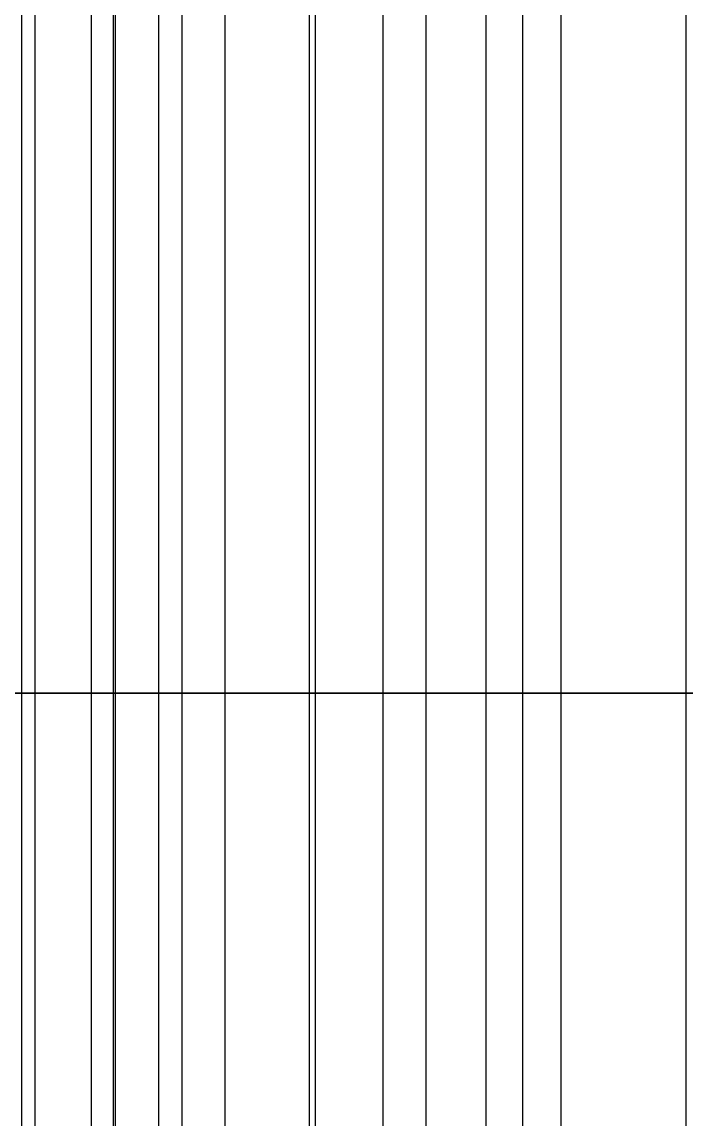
# Model space of a CAD drawing. Extents: x -60 to 60, y 140 to 264.
# Drawn here: x -56.657 to -56.145, y 197.172 to 198.017 of the extents above; entities that cross this region are included whole.
import ezdxf

# ---------------------------------------------------------------- set-up
doc = ezdxf.new("R2010")
doc.units = 0
doc.layers.add('Cut051011', color=7, linetype='CONTINUOUS')

msp = doc.modelspace()

# ---------------------------------------------------------------- linework, layer by layer
at = {"layer": 'Cut051011'}
for p, q in [((-56.6572, 197.5, 594.639), (-56.6572, 200.5, 594.639)), ((-56.6572, 197.5, 594.639), (-56.6572, 200.5, 594.639)), ((-56.6572, 197.5, 605.361), (-56.6572, 200.5, 605.361)), ((-56.6572, 197.5, 605.361), (-56.6572, 200.5, 605.361)), ((-56.647, 197.5, 593.301), (-56.647, 200.5, 593.301)), ((-56.647, 197.5, 593.301), (-56.647, 200.5, 593.301)), ((-56.647, 197.5, 606.699), (-56.647, 200.5, 606.699)), ((-56.647, 197.5, 606.699), (-56.647, 200.5, 606.699)), ((-56.6036, 197.5, 599.501), (-56.6036, 200.5, 599.501)), ((-56.6036, 197.5, 599.501), (-56.6036, 200.5, 599.501)), ((-56.6036, 197.5, 600.499), (-56.6036, 200.5, 600.499)), ((-56.6036, 197.5, 600.499), (-56.6036, 200.5, 600.499)), ((-56.5865, 197.5, 598.523), (-56.5865, 200.5, 598.523)), ((-56.5865, 197.5, 598.523), (-56.5865, 200.5, 598.523)), ((-56.5865, 197.5, 601.477), (-56.5865, 200.5, 601.477)), ((-56.5865, 197.5, 601.477), (-56.5865, 200.5, 601.477)), ((-56.5851, 197.5, 592.796), (-56.5851, 200.5, 592.796)), ((-56.5851, 197.5, 592.796), (-56.5851, 200.5, 592.796)), ((-56.5851, 197.5, 607.204), (-56.5851, 200.5, 607.204)), ((-56.5851, 197.5, 607.204), (-56.5851, 200.5, 607.204)), ((-56.5517, 197.5, 597.526), (-56.5517, 200.5, 597.526)), ((-56.5517, 197.5, 597.526), (-56.5517, 200.5, 597.526)), ((-56.5517, 197.5, 602.474), (-56.5517, 200.5, 602.474)), ((-56.5517, 197.5, 602.474), (-56.5517, 200.5, 602.474)), ((-56.5337, 197.5, 593.464), (-56.5337, 200.5, 593.464)), ((-56.5337, 197.5, 593.464), (-56.5337, 200.5, 593.464)), ((-56.5337, 197.5, 606.536), (-56.5337, 200.5, 606.536)), ((-56.5337, 197.5, 606.536), (-56.5337, 200.5, 606.536)), ((-56.5005, 197.5, 596.549), (-56.5005, 200.5, 596.549)), ((-56.5005, 197.5, 596.549), (-56.5005, 200.5, 596.549)), ((-56.5005, 197.5, 603.451), (-56.5005, 200.5, 603.451)), ((-56.5005, 197.5, 603.451), (-56.5005, 200.5, 603.451)), ((-56.4356, 197.5, 592.665), (-56.4356, 200.5, 592.665)), ((-56.4356, 197.5, 592.665), (-56.4356, 200.5, 592.665)), ((-56.4356, 197.5, 607.335), (-56.4356, 200.5, 607.335)), ((-56.4356, 197.5, 607.335), (-56.4356, 200.5, 607.335)), ((-56.4309, 197.5, 595.554), (-56.4309, 200.5, 595.554)), ((-56.4309, 197.5, 595.554), (-56.4309, 200.5, 595.554)), ((-56.4309, 197.5, 604.446), (-56.4309, 200.5, 604.446)), ((-56.4309, 197.5, 604.446), (-56.4309, 200.5, 604.446)), ((-56.3787, 197.5, 591.328), (-56.3787, 200.5, 591.328)), ((-56.3787, 197.5, 591.328), (-56.3787, 200.5, 591.328)), ((-56.3787, 197.5, 608.672), (-56.3787, 200.5, 608.672)), ((-56.3787, 197.5, 608.672), (-56.3787, 200.5, 608.672)), ((-56.3456, 197.5, 594.579), (-56.3456, 200.5, 594.579)), ((-56.3456, 197.5, 594.579), (-56.3456, 200.5, 594.579)), ((-56.3456, 197.5, 605.421), (-56.3456, 200.5, 605.421)), ((-56.3456, 197.5, 605.421), (-56.3456, 200.5, 605.421)), ((-56.2992, 197.5, 590.826), (-56.2992, 200.5, 590.826)), ((-56.2992, 197.5, 590.826), (-56.2992, 200.5, 590.826)), ((-56.2992, 197.5, 609.174), (-56.2992, 200.5, 609.174)), ((-56.2992, 197.5, 609.174), (-56.2992, 200.5, 609.174)), ((-56.2711, 197.5, 591.495), (-56.2711, 200.5, 591.495)), ((-56.2711, 197.5, 591.495), (-56.2711, 200.5, 591.495)), ((-56.2711, 197.5, 608.505), (-56.2711, 200.5, 608.505)), ((-56.2711, 197.5, 608.505), (-56.2711, 200.5, 608.505)), ((-56.2414, 197.5, 593.587), (-56.2414, 200.5, 593.587)), ((-56.2414, 197.5, 593.587), (-56.2414, 200.5, 593.587)), ((-56.2414, 197.5, 606.413), (-56.2414, 200.5, 606.413)), ((-56.2414, 197.5, 606.413), (-56.2414, 200.5, 606.413)), ((-56.1452, 197.5, 590.7), (-56.1452, 200.5, 590.7)), ((-56.1452, 197.5, 590.7), (-56.1452, 200.5, 590.7)), ((-56.1452, 197.5, 609.3), (-56.1452, 200.5, 609.3)), ((-56.1452, 197.5, 609.3), (-56.1452, 200.5, 609.3)), ((-56.6572, 194.5, 594.639), (-56.6572, 197.5, 594.639)), ((-56.6572, 194.5, 594.639), (-56.6572, 197.5, 594.639)), ((-56.6572, 194.5, 605.361), (-56.6572, 197.5, 605.361)), ((-56.6572, 194.5, 605.361), (-56.6572, 197.5, 605.361)), ((-56.647, 194.5, 593.301), (-56.647, 197.5, 593.301)), ((-56.647, 194.5, 593.301), (-56.647, 197.5, 593.301)), ((-56.647, 194.5, 606.699), (-56.647, 197.5, 606.699)), ((-56.647, 194.5, 606.699), (-56.647, 197.5, 606.699)), ((-56.6036, 194.5, 599.501), (-56.6036, 197.5, 599.501)), ((-56.6036, 194.5, 599.501), (-56.6036, 197.5, 599.501)), ((-56.6036, 194.5, 600.499), (-56.6036, 197.5, 600.499)), ((-56.6036, 194.5, 600.499), (-56.6036, 197.5, 600.499)), ((-56.5865, 194.5, 598.523), (-56.5865, 197.5, 598.523)), ((-56.5865, 194.5, 598.523), (-56.5865, 197.5, 598.523)), ((-56.5865, 194.5, 601.477), (-56.5865, 197.5, 601.477)), ((-56.5865, 194.5, 601.477), (-56.5865, 197.5, 601.477)), ((-56.5851, 194.5, 592.796), (-56.5851, 197.5, 592.796)), ((-56.5851, 194.5, 592.796), (-56.5851, 197.5, 592.796)), ((-56.5851, 194.5, 607.204), (-56.5851, 197.5, 607.204)), ((-56.5851, 194.5, 607.204), (-56.5851, 197.5, 607.204)), ((-56.5517, 194.5, 597.526), (-56.5517, 197.5, 597.526)), ((-56.5517, 194.5, 597.526), (-56.5517, 197.5, 597.526)), ((-56.5517, 194.5, 602.474), (-56.5517, 197.5, 602.474)), ((-56.5517, 194.5, 602.474), (-56.5517, 197.5, 602.474)), ((-56.5337, 194.5, 593.464), (-56.5337, 197.5, 593.464)), ((-56.5337, 194.5, 593.464), (-56.5337, 197.5, 593.464)), ((-56.5337, 194.5, 606.536), (-56.5337, 197.5, 606.536)), ((-56.5337, 194.5, 606.536), (-56.5337, 197.5, 606.536)), ((-56.5005, 194.5, 596.549), (-56.5005, 197.5, 596.549)), ((-56.5005, 194.5, 596.549), (-56.5005, 197.5, 596.549)), ((-56.5005, 194.5, 603.451), (-56.5005, 197.5, 603.451)), ((-56.5005, 194.5, 603.451), (-56.5005, 197.5, 603.451)), ((-56.4356, 194.5, 592.665), (-56.4356, 197.5, 592.665)), ((-56.4356, 194.5, 592.665), (-56.4356, 197.5, 592.665)), ((-56.4356, 194.5, 607.335), (-56.4356, 197.5, 607.335)), ((-56.4356, 194.5, 607.335), (-56.4356, 197.5, 607.335)), ((-56.4309, 194.5, 595.554), (-56.4309, 197.5, 595.554)), ((-56.4309, 194.5, 595.554), (-56.4309, 197.5, 595.554)), ((-56.4309, 194.5, 604.446), (-56.4309, 197.5, 604.446)), ((-56.4309, 194.5, 604.446), (-56.4309, 197.5, 604.446)), ((-56.3787, 194.5, 591.328), (-56.3787, 197.5, 591.328)), ((-56.3787, 194.5, 591.328), (-56.3787, 197.5, 591.328)), ((-56.3787, 194.5, 608.672), (-56.3787, 197.5, 608.672)), ((-56.3787, 194.5, 608.672), (-56.3787, 197.5, 608.672)), ((-56.3456, 194.5, 594.579), (-56.3456, 197.5, 594.579)), ((-56.3456, 194.5, 594.579), (-56.3456, 197.5, 594.579)), ((-56.3456, 194.5, 605.421), (-56.3456, 197.5, 605.421)), ((-56.3456, 194.5, 605.421), (-56.3456, 197.5, 605.421)), ((-56.2992, 194.5, 590.826), (-56.2992, 197.5, 590.826)), ((-56.2992, 194.5, 590.826), (-56.2992, 197.5, 590.826)), ((-56.2992, 194.5, 609.174), (-56.2992, 197.5, 609.174)), ((-56.2992, 194.5, 609.174), (-56.2992, 197.5, 609.174)), ((-56.2711, 194.5, 591.495), (-56.2711, 197.5, 591.495)), ((-56.2711, 194.5, 591.495), (-56.2711, 197.5, 591.495)), ((-56.2711, 194.5, 608.505), (-56.2711, 197.5, 608.505)), ((-56.2711, 194.5, 608.505), (-56.2711, 197.5, 608.505)), ((-56.2414, 194.5, 593.587), (-56.2414, 197.5, 593.587)), ((-56.2414, 194.5, 593.587), (-56.2414, 197.5, 593.587)), ((-56.2414, 194.5, 606.413), (-56.2414, 197.5, 606.413)), ((-56.2414, 194.5, 606.413), (-56.2414, 197.5, 606.413)), ((-56.1452, 194.5, 590.7), (-56.1452, 197.5, 590.7)), ((-56.1452, 194.5, 590.7), (-56.1452, 197.5, 590.7)), ((-56.1452, 194.5, 609.3), (-56.1452, 197.5, 609.3)), ((-56.1452, 194.5, 609.3), (-56.1452, 197.5, 609.3))]:
    msp.add_line(p, q, dxfattribs=at)
for centre in [(0, 203.5), (0, 203.5), (0, 200.5), (0, 200.5)]:
    msp.add_circle(centre, 60, dxfattribs=at)
for points, degree in [([(-56.9072, 197.5, 599.409), (-56.748, 197.5, 599.431), (-56.6036, 197.5, 599.501)], 2), ([(-56.6036, 197.5, 600.499), (-56.748, 197.5, 600.569), (-56.9072, 197.5, 600.591)], 2), ([(-56.9072, 197.5, 599.409), (-56.748, 197.5, 599.431), (-56.6036, 197.5, 599.501)], 2), ([(-56.6036, 197.5, 600.499), (-56.748, 197.5, 600.569), (-56.9072, 197.5, 600.591)], 2), ([(-56.9072, 197.5, 599.409), (-56.748, 197.5, 599.431), (-56.6036, 197.5, 599.501)], 2), ([(-56.6036, 197.5, 600.499), (-56.748, 197.5, 600.569), (-56.9072, 197.5, 600.591)], 2), ([(-56.9072, 197.5, 599.409), (-56.748, 197.5, 599.431), (-56.6036, 197.5, 599.501)], 2), ([(-56.6036, 197.5, 600.499), (-56.748, 197.5, 600.569), (-56.9072, 197.5, 600.591)], 2), ([(-56.5865, 197.5, 598.523), (-56.7333, 197.5, 598.588), (-56.8931, 197.5, 598.605)], 2), ([(-56.8931, 197.5, 601.395), (-56.7333, 197.5, 601.412), (-56.5865, 197.5, 601.477)], 2), ([(-56.5865, 197.5, 598.523), (-56.7333, 197.5, 598.588), (-56.8931, 197.5, 598.605)], 2), ([(-56.8931, 197.5, 601.395), (-56.7333, 197.5, 601.412), (-56.5865, 197.5, 601.477)], 2), ([(-56.5865, 197.5, 598.523), (-56.7333, 197.5, 598.588), (-56.8931, 197.5, 598.605)], 2), ([(-56.8931, 197.5, 601.395), (-56.7333, 197.5, 601.412), (-56.5865, 197.5, 601.477)], 2), ([(-56.5865, 197.5, 598.523), (-56.7333, 197.5, 598.588), (-56.8931, 197.5, 598.605)], 2), ([(-56.8931, 197.5, 601.395), (-56.7333, 197.5, 601.412), (-56.5865, 197.5, 601.477)], 2), ([(-56.8519, 197.5, 597.423), (-56.6936, 197.5, 597.451), (-56.5517, 197.5, 597.526)], 2), ([(-56.5517, 197.5, 602.474), (-56.6936, 197.5, 602.549), (-56.8519, 197.5, 602.577)], 2), ([(-56.8519, 197.5, 597.423), (-56.6936, 197.5, 597.451), (-56.5517, 197.5, 597.526)], 2), ([(-56.5517, 197.5, 602.474), (-56.6936, 197.5, 602.549), (-56.8519, 197.5, 602.577)], 2), ([(-56.8519, 197.5, 597.423), (-56.6936, 197.5, 597.451), (-56.5517, 197.5, 597.526)], 2), ([(-56.5517, 197.5, 602.474), (-56.6936, 197.5, 602.549), (-56.8519, 197.5, 602.577)], 2), ([(-56.8519, 197.5, 597.423), (-56.6936, 197.5, 597.451), (-56.5517, 197.5, 597.526)], 2), ([(-56.5517, 197.5, 602.474), (-56.6936, 197.5, 602.549), (-56.8519, 197.5, 602.577)], 2), ([(-56.5005, 197.5, 596.549), (-56.6495, 197.5, 596.609), (-56.8098, 197.5, 596.62)], 2), ([(-56.8098, 197.5, 603.38), (-56.6495, 197.5, 603.391), (-56.5005, 197.5, 603.451)], 2), ([(-56.5005, 197.5, 596.549), (-56.6495, 197.5, 596.609), (-56.8098, 197.5, 596.62)], 2), ([(-56.8098, 197.5, 603.38), (-56.6495, 197.5, 603.391), (-56.5005, 197.5, 603.451)], 2), ([(-56.5005, 197.5, 596.549), (-56.6495, 197.5, 596.609), (-56.8098, 197.5, 596.62)], 2), ([(-56.8098, 197.5, 603.38), (-56.6495, 197.5, 603.391), (-56.5005, 197.5, 603.451)], 2), ([(-56.5005, 197.5, 596.549), (-56.6495, 197.5, 596.609), (-56.8098, 197.5, 596.62)], 2), ([(-56.8098, 197.5, 603.38), (-56.6495, 197.5, 603.391), (-56.5005, 197.5, 603.451)], 2), ([(-56.7273, 197.5, 595.441), (-56.5701, 197.5, 595.474), (-56.4309, 197.5, 595.554)], 2), ([(-56.4309, 197.5, 604.446), (-56.5701, 197.5, 604.526), (-56.7273, 197.5, 604.559)], 2), ([(-56.7273, 197.5, 595.441), (-56.5701, 197.5, 595.474), (-56.4309, 197.5, 595.554)], 2), ([(-56.4309, 197.5, 604.446), (-56.5701, 197.5, 604.526), (-56.7273, 197.5, 604.559)], 2), ([(-56.7273, 197.5, 595.441), (-56.5701, 197.5, 595.474), (-56.4309, 197.5, 595.554)], 2), ([(-56.4309, 197.5, 604.446), (-56.5701, 197.5, 604.526), (-56.7273, 197.5, 604.559)], 2), ([(-56.7273, 197.5, 595.441), (-56.5701, 197.5, 595.474), (-56.4309, 197.5, 595.554)], 2), ([(-56.4309, 197.5, 604.446), (-56.5701, 197.5, 604.526), (-56.7273, 197.5, 604.559)], 2), ([(-56.3456, 197.5, 594.579), (-56.4966, 197.5, 594.634), (-56.6572, 197.5, 594.639)], 2), ([(-56.6572, 197.5, 605.361), (-56.4966, 197.5, 605.366), (-56.3456, 197.5, 605.421)], 2), ([(-56.3456, 197.5, 594.579), (-56.4966, 197.5, 594.634), (-56.6572, 197.5, 594.639)], 2), ([(-56.6572, 197.5, 605.361), (-56.4966, 197.5, 605.366), (-56.3456, 197.5, 605.421)], 2), ([(-56.3456, 197.5, 594.579), (-56.4966, 197.5, 594.634), (-56.6572, 197.5, 594.639)], 2), ([(-56.6572, 197.5, 605.361), (-56.4966, 197.5, 605.366), (-56.3456, 197.5, 605.421)], 2), ([(-56.3456, 197.5, 594.579), (-56.4966, 197.5, 594.634), (-56.6572, 197.5, 594.639)], 2), ([(-56.6572, 197.5, 605.361), (-56.4966, 197.5, 605.366), (-56.3456, 197.5, 605.421)], 2), ([(-56.5851, 197.5, 592.796), (-56.647, 197.5, 593.301)], 1), ([(-56.647, 197.5, 606.699), (-56.5851, 197.5, 607.204)], 1), ([(-56.5851, 197.5, 592.796), (-56.647, 197.5, 593.301)], 1), ([(-56.647, 197.5, 606.699), (-56.5851, 197.5, 607.204)], 1), ([(-56.5851, 197.5, 592.796), (-56.647, 197.5, 593.301)], 1), ([(-56.647, 197.5, 606.699), (-56.5851, 197.5, 607.204)], 1), ([(-56.5851, 197.5, 592.796), (-56.647, 197.5, 593.301)], 1), ([(-56.647, 197.5, 606.699), (-56.5851, 197.5, 607.204)], 1), ([(-56.5337, 197.5, 593.464), (-56.3777, 197.5, 593.502), (-56.2414, 197.5, 593.587)], 2), ([(-56.2414, 197.5, 606.413), (-56.3777, 197.5, 606.498), (-56.5337, 197.5, 606.536)], 2), ([(-56.5337, 197.5, 593.464), (-56.3777, 197.5, 593.502), (-56.2414, 197.5, 593.587)], 2), ([(-56.2414, 197.5, 606.413), (-56.3777, 197.5, 606.498), (-56.5337, 197.5, 606.536)], 2), ([(-56.5337, 197.5, 593.464), (-56.3777, 197.5, 593.502), (-56.2414, 197.5, 593.587)], 2), ([(-56.2414, 197.5, 606.413), (-56.3777, 197.5, 606.498), (-56.5337, 197.5, 606.536)], 2), ([(-56.5337, 197.5, 593.464), (-56.3777, 197.5, 593.502), (-56.2414, 197.5, 593.587)], 2), ([(-56.2414, 197.5, 606.413), (-56.3777, 197.5, 606.498), (-56.5337, 197.5, 606.536)], 2), ([(-56.1221, 197.5, 592.616), (-56.275, 197.5, 592.666), (-56.4356, 197.5, 592.665)], 2), ([(-56.4356, 197.5, 607.335), (-56.275, 197.5, 607.334), (-56.1221, 197.5, 607.384)], 2), ([(-56.1221, 197.5, 592.616), (-56.275, 197.5, 592.666), (-56.4356, 197.5, 592.665)], 2), ([(-56.4356, 197.5, 607.335), (-56.275, 197.5, 607.334), (-56.1221, 197.5, 607.384)], 2), ([(-56.1221, 197.5, 592.616), (-56.275, 197.5, 592.666), (-56.4356, 197.5, 592.665)], 2), ([(-56.4356, 197.5, 607.335), (-56.275, 197.5, 607.334), (-56.1221, 197.5, 607.384)], 2), ([(-56.1221, 197.5, 592.616), (-56.275, 197.5, 592.666), (-56.4356, 197.5, 592.665)], 2), ([(-56.4356, 197.5, 607.335), (-56.275, 197.5, 607.334), (-56.1221, 197.5, 607.384)], 2), ([(-56.2992, 197.5, 590.826), (-56.3787, 197.5, 591.328)], 1), ([(-56.3787, 197.5, 608.672), (-56.2992, 197.5, 609.174)], 1), ([(-56.2992, 197.5, 590.826), (-56.3787, 197.5, 591.328)], 1), ([(-56.3787, 197.5, 608.672), (-56.2992, 197.5, 609.174)], 1), ([(-56.2992, 197.5, 590.826), (-56.3787, 197.5, 591.328)], 1), ([(-56.3787, 197.5, 608.672), (-56.2992, 197.5, 609.174)], 1), ([(-56.2992, 197.5, 590.826), (-56.3787, 197.5, 591.328)], 1), ([(-56.3787, 197.5, 608.672), (-56.2992, 197.5, 609.174)], 1), ([(-56.2711, 197.5, 591.495), (-56.1166, 197.5, 591.539), (-55.9833, 197.5, 591.628)], 2), ([(-55.9833, 197.5, 608.372), (-56.1166, 197.5, 608.461), (-56.2711, 197.5, 608.505)], 2), ([(-56.2711, 197.5, 591.495), (-56.1166, 197.5, 591.539), (-55.9833, 197.5, 591.628)], 2), ([(-55.9833, 197.5, 608.372), (-56.1166, 197.5, 608.461), (-56.2711, 197.5, 608.505)], 2), ([(-56.2711, 197.5, 591.495), (-56.1166, 197.5, 591.539), (-55.9833, 197.5, 591.628)], 2), ([(-55.9833, 197.5, 608.372), (-56.1166, 197.5, 608.461), (-56.2711, 197.5, 608.505)], 2), ([(-56.2711, 197.5, 591.495), (-56.1166, 197.5, 591.539), (-55.9833, 197.5, 591.628)], 2), ([(-55.9833, 197.5, 608.372), (-56.1166, 197.5, 608.461), (-56.2711, 197.5, 608.505)], 2)]:
    msp.add_open_spline(points, degree=degree, dxfattribs=at)
for points, degree, knots in [([(-56.6572, 197.5, 594.639), (-56.7103, 197.5, 594.64), (-56.7554, 197.5, 594.68), (-56.7977, 197.5, 594.722), (-56.802, 197.5, 594.775)], 2, [0, 0, 0, 0.724386, 0.724386, 1.44877, 1.44877, 1.44877]), ([(-56.802, 197.5, 605.225), (-56.7977, 197.5, 605.278), (-56.7554, 197.5, 605.32), (-56.7103, 197.5, 605.36), (-56.6572, 197.5, 605.361)], 2, [0, 0, 0, 0.724386, 0.724386, 1.44877, 1.44877, 1.44877]), ([(-56.6572, 197.5, 594.639), (-56.7103, 197.5, 594.64), (-56.7554, 197.5, 594.68), (-56.7977, 197.5, 594.722), (-56.802, 197.5, 594.775)], 2, [0, 0, 0, 0.724386, 0.724386, 1.44877, 1.44877, 1.44877]), ([(-56.802, 197.5, 605.225), (-56.7977, 197.5, 605.278), (-56.7554, 197.5, 605.32), (-56.7103, 197.5, 605.36), (-56.6572, 197.5, 605.361)], 2, [0, 0, 0, 0.724386, 0.724386, 1.44877, 1.44877, 1.44877]), ([(-56.6572, 197.5, 594.639), (-56.7103, 197.5, 594.64), (-56.7554, 197.5, 594.68), (-56.7977, 197.5, 594.722), (-56.802, 197.5, 594.775)], 2, [0, 0, 0, 0.724386, 0.724386, 1.44877, 1.44877, 1.44877]), ([(-56.802, 197.5, 605.225), (-56.7977, 197.5, 605.278), (-56.7554, 197.5, 605.32), (-56.7103, 197.5, 605.36), (-56.6572, 197.5, 605.361)], 2, [0, 0, 0, 0.724386, 0.724386, 1.44877, 1.44877, 1.44877]), ([(-56.6572, 197.5, 594.639), (-56.7103, 197.5, 594.64), (-56.7554, 197.5, 594.68), (-56.7977, 197.5, 594.722), (-56.802, 197.5, 594.775)], 2, [0, 0, 0, 0.724386, 0.724386, 1.44877, 1.44877, 1.44877]), ([(-56.802, 197.5, 605.225), (-56.7977, 197.5, 605.278), (-56.7554, 197.5, 605.32), (-56.7103, 197.5, 605.36), (-56.6572, 197.5, 605.361)], 2, [0, 0, 0, 0.724386, 0.724386, 1.44877, 1.44877, 1.44877]), ([(-56.647, 197.5, 593.301), (-56.6538, 197.5, 593.353), (-56.6213, 197.5, 593.404), (-56.5854, 197.5, 593.452), (-56.5337, 197.5, 593.464)], 2, [0, 0, 0, 0.724386, 0.724386, 1.44877, 1.44877, 1.44877]), ([(-56.5337, 197.5, 606.536), (-56.5854, 197.5, 606.548), (-56.6213, 197.5, 606.596), (-56.6538, 197.5, 606.647), (-56.647, 197.5, 606.699)], 2, [0, 0, 0, 0.724386, 0.724386, 1.44877, 1.44877, 1.44877]), ([(-56.647, 197.5, 593.301), (-56.6538, 197.5, 593.353), (-56.6213, 197.5, 593.404), (-56.5854, 197.5, 593.452), (-56.5337, 197.5, 593.464)], 2, [0, 0, 0, 0.724386, 0.724386, 1.44877, 1.44877, 1.44877]), ([(-56.5337, 197.5, 606.536), (-56.5854, 197.5, 606.548), (-56.6213, 197.5, 606.596), (-56.6538, 197.5, 606.647), (-56.647, 197.5, 606.699)], 2, [0, 0, 0, 0.724386, 0.724386, 1.44877, 1.44877, 1.44877]), ([(-56.647, 197.5, 593.301), (-56.6538, 197.5, 593.353), (-56.6213, 197.5, 593.404), (-56.5854, 197.5, 593.452), (-56.5337, 197.5, 593.464)], 2, [0, 0, 0, 0.724386, 0.724386, 1.44877, 1.44877, 1.44877]), ([(-56.5337, 197.5, 606.536), (-56.5854, 197.5, 606.548), (-56.6213, 197.5, 606.596), (-56.6538, 197.5, 606.647), (-56.647, 197.5, 606.699)], 2, [0, 0, 0, 0.724386, 0.724386, 1.44877, 1.44877, 1.44877]), ([(-56.647, 197.5, 593.301), (-56.6538, 197.5, 593.353), (-56.6213, 197.5, 593.404), (-56.5854, 197.5, 593.452), (-56.5337, 197.5, 593.464)], 2, [0, 0, 0, 0.724386, 0.724386, 1.44877, 1.44877, 1.44877]), ([(-56.5337, 197.5, 606.536), (-56.5854, 197.5, 606.548), (-56.6213, 197.5, 606.596), (-56.6538, 197.5, 606.647), (-56.647, 197.5, 606.699)], 2, [0, 0, 0, 0.724386, 0.724386, 1.44877, 1.44877, 1.44877]), ([(-56.6036, 197.5, 599.501), (-56.5291, 197.5, 599.537), (-56.4507, 197.5, 599.597), (-56.3905, 197.5, 599.684), (-56.3301, 197.5, 599.77), (-56.2912, 197.5, 599.884), (-56.2918, 197.5, 600), (-56.2912, 197.5, 600.116), (-56.3301, 197.5, 600.23), (-56.3905, 197.5, 600.316), (-56.4507, 197.5, 600.403), (-56.5291, 197.5, 600.463), (-56.6036, 197.5, 600.499)], 3, [0, 0, 0, 0, 0.558599, 0.558599, 0.558599, 1.1172, 1.1172, 1.1172, 1.6758, 1.6758, 1.6758, 2.2344, 2.2344, 2.2344, 2.2344]), ([(-56.6036, 197.5, 599.501), (-56.5291, 197.5, 599.537), (-56.4507, 197.5, 599.597), (-56.3905, 197.5, 599.684), (-56.3301, 197.5, 599.77), (-56.2912, 197.5, 599.884), (-56.2918, 197.5, 600), (-56.2912, 197.5, 600.116), (-56.3301, 197.5, 600.23), (-56.3905, 197.5, 600.316), (-56.4507, 197.5, 600.403), (-56.5291, 197.5, 600.463), (-56.6036, 197.5, 600.499)], 3, [0, 0, 0, 0, 0.558599, 0.558599, 0.558599, 1.1172, 1.1172, 1.1172, 1.6758, 1.6758, 1.6758, 2.2344, 2.2344, 2.2344, 2.2344]), ([(-56.6036, 197.5, 599.501), (-56.5291, 197.5, 599.537), (-56.4507, 197.5, 599.597), (-56.3905, 197.5, 599.684), (-56.3301, 197.5, 599.77), (-56.2912, 197.5, 599.884), (-56.2918, 197.5, 600), (-56.2912, 197.5, 600.116), (-56.3301, 197.5, 600.23), (-56.3905, 197.5, 600.316), (-56.4507, 197.5, 600.403), (-56.5291, 197.5, 600.463), (-56.6036, 197.5, 600.499)], 3, [0, 0, 0, 0, 0.558599, 0.558599, 0.558599, 1.1172, 1.1172, 1.1172, 1.6758, 1.6758, 1.6758, 2.2344, 2.2344, 2.2344, 2.2344]), ([(-56.6036, 197.5, 599.501), (-56.5291, 197.5, 599.537), (-56.4507, 197.5, 599.597), (-56.3905, 197.5, 599.684), (-56.3301, 197.5, 599.77), (-56.2912, 197.5, 599.884), (-56.2918, 197.5, 600), (-56.2912, 197.5, 600.116), (-56.3301, 197.5, 600.23), (-56.3905, 197.5, 600.316), (-56.4507, 197.5, 600.403), (-56.5291, 197.5, 600.463), (-56.6036, 197.5, 600.499)], 3, [0, 0, 0, 0, 0.558599, 0.558599, 0.558599, 1.1172, 1.1172, 1.1172, 1.6758, 1.6758, 1.6758, 2.2344, 2.2344, 2.2344, 2.2344]), ([(-56.5517, 197.5, 597.526), (-56.4785, 197.5, 597.565), (-56.4023, 197.5, 597.627), (-56.3452, 197.5, 597.716), (-56.2878, 197.5, 597.804), (-56.2529, 197.5, 597.919), (-56.2575, 197.5, 598.035), (-56.261, 197.5, 598.151), (-56.3038, 197.5, 598.264), (-56.3672, 197.5, 598.348), (-56.4304, 197.5, 598.433), (-56.5108, 197.5, 598.49), (-56.5865, 197.5, 598.523)], 3, [0, 0, 0, 0, 0.558599, 0.558599, 0.558599, 1.1172, 1.1172, 1.1172, 1.6758, 1.6758, 1.6758, 2.2344, 2.2344, 2.2344, 2.2344]), ([(-56.5865, 197.5, 601.477), (-56.5108, 197.5, 601.51), (-56.4304, 197.5, 601.567), (-56.3672, 197.5, 601.652), (-56.3038, 197.5, 601.736), (-56.261, 197.5, 601.849), (-56.2575, 197.5, 601.965), (-56.2529, 197.5, 602.081), (-56.2878, 197.5, 602.196), (-56.3452, 197.5, 602.284), (-56.4023, 197.5, 602.373), (-56.4785, 197.5, 602.435), (-56.5517, 197.5, 602.474)], 3, [0, 0, 0, 0, 0.558599, 0.558599, 0.558599, 1.1172, 1.1172, 1.1172, 1.6758, 1.6758, 1.6758, 2.2344, 2.2344, 2.2344, 2.2344]), ([(-56.5517, 197.5, 597.526), (-56.4785, 197.5, 597.565), (-56.4023, 197.5, 597.627), (-56.3452, 197.5, 597.716), (-56.2878, 197.5, 597.804), (-56.2529, 197.5, 597.919), (-56.2575, 197.5, 598.035), (-56.261, 197.5, 598.151), (-56.3038, 197.5, 598.264), (-56.3672, 197.5, 598.348), (-56.4304, 197.5, 598.433), (-56.5108, 197.5, 598.49), (-56.5865, 197.5, 598.523)], 3, [0, 0, 0, 0, 0.558599, 0.558599, 0.558599, 1.1172, 1.1172, 1.1172, 1.6758, 1.6758, 1.6758, 2.2344, 2.2344, 2.2344, 2.2344]), ([(-56.5865, 197.5, 601.477), (-56.5108, 197.5, 601.51), (-56.4304, 197.5, 601.567), (-56.3672, 197.5, 601.652), (-56.3038, 197.5, 601.736), (-56.261, 197.5, 601.849), (-56.2575, 197.5, 601.965), (-56.2529, 197.5, 602.081), (-56.2878, 197.5, 602.196), (-56.3452, 197.5, 602.284), (-56.4023, 197.5, 602.373), (-56.4785, 197.5, 602.435), (-56.5517, 197.5, 602.474)], 3, [0, 0, 0, 0, 0.558599, 0.558599, 0.558599, 1.1172, 1.1172, 1.1172, 1.6758, 1.6758, 1.6758, 2.2344, 2.2344, 2.2344, 2.2344]), ([(-56.5517, 197.5, 597.526), (-56.4785, 197.5, 597.565), (-56.4023, 197.5, 597.627), (-56.3452, 197.5, 597.716), (-56.2878, 197.5, 597.804), (-56.2529, 197.5, 597.919), (-56.2575, 197.5, 598.035), (-56.261, 197.5, 598.151), (-56.3038, 197.5, 598.264), (-56.3672, 197.5, 598.348), (-56.4304, 197.5, 598.433), (-56.5108, 197.5, 598.49), (-56.5865, 197.5, 598.523)], 3, [0, 0, 0, 0, 0.558599, 0.558599, 0.558599, 1.1172, 1.1172, 1.1172, 1.6758, 1.6758, 1.6758, 2.2344, 2.2344, 2.2344, 2.2344]), ([(-56.5865, 197.5, 601.477), (-56.5108, 197.5, 601.51), (-56.4304, 197.5, 601.567), (-56.3672, 197.5, 601.652), (-56.3038, 197.5, 601.736), (-56.261, 197.5, 601.849), (-56.2575, 197.5, 601.965), (-56.2529, 197.5, 602.081), (-56.2878, 197.5, 602.196), (-56.3452, 197.5, 602.284), (-56.4023, 197.5, 602.373), (-56.4785, 197.5, 602.435), (-56.5517, 197.5, 602.474)], 3, [0, 0, 0, 0, 0.558599, 0.558599, 0.558599, 1.1172, 1.1172, 1.1172, 1.6758, 1.6758, 1.6758, 2.2344, 2.2344, 2.2344, 2.2344]), ([(-56.5517, 197.5, 597.526), (-56.4785, 197.5, 597.565), (-56.4023, 197.5, 597.627), (-56.3452, 197.5, 597.716), (-56.2878, 197.5, 597.804), (-56.2529, 197.5, 597.919), (-56.2575, 197.5, 598.035), (-56.261, 197.5, 598.151), (-56.3038, 197.5, 598.264), (-56.3672, 197.5, 598.348), (-56.4304, 197.5, 598.433), (-56.5108, 197.5, 598.49), (-56.5865, 197.5, 598.523)], 3, [0, 0, 0, 0, 0.558599, 0.558599, 0.558599, 1.1172, 1.1172, 1.1172, 1.6758, 1.6758, 1.6758, 2.2344, 2.2344, 2.2344, 2.2344]), ([(-56.5865, 197.5, 601.477), (-56.5108, 197.5, 601.51), (-56.4304, 197.5, 601.567), (-56.3672, 197.5, 601.652), (-56.3038, 197.5, 601.736), (-56.261, 197.5, 601.849), (-56.2575, 197.5, 601.965), (-56.2529, 197.5, 602.081), (-56.2878, 197.5, 602.196), (-56.3452, 197.5, 602.284), (-56.4023, 197.5, 602.373), (-56.4785, 197.5, 602.435), (-56.5517, 197.5, 602.474)], 3, [0, 0, 0, 0, 0.558599, 0.558599, 0.558599, 1.1172, 1.1172, 1.1172, 1.6758, 1.6758, 1.6758, 2.2344, 2.2344, 2.2344, 2.2344]), ([(-56.4356, 197.5, 592.665), (-56.4887, 197.5, 592.664), (-56.5352, 197.5, 592.702), (-56.5789, 197.5, 592.743), (-56.5851, 197.5, 592.796)], 2, [0, 0, 0, 0.724386, 0.724386, 1.44877, 1.44877, 1.44877]), ([(-56.5851, 197.5, 607.204), (-56.5789, 197.5, 607.257), (-56.5352, 197.5, 607.298), (-56.4887, 197.5, 607.336), (-56.4356, 197.5, 607.335)], 2, [0, 0, 0, 0.724386, 0.724386, 1.44877, 1.44877, 1.44877]), ([(-56.4356, 197.5, 592.665), (-56.4887, 197.5, 592.664), (-56.5352, 197.5, 592.702), (-56.5789, 197.5, 592.743), (-56.5851, 197.5, 592.796)], 2, [0, 0, 0, 0.724386, 0.724386, 1.44877, 1.44877, 1.44877]), ([(-56.5851, 197.5, 607.204), (-56.5789, 197.5, 607.257), (-56.5352, 197.5, 607.298), (-56.4887, 197.5, 607.336), (-56.4356, 197.5, 607.335)], 2, [0, 0, 0, 0.724386, 0.724386, 1.44877, 1.44877, 1.44877]), ([(-56.4356, 197.5, 592.665), (-56.4887, 197.5, 592.664), (-56.5352, 197.5, 592.702), (-56.5789, 197.5, 592.743), (-56.5851, 197.5, 592.796)], 2, [0, 0, 0, 0.724386, 0.724386, 1.44877, 1.44877, 1.44877]), ([(-56.5851, 197.5, 607.204), (-56.5789, 197.5, 607.257), (-56.5352, 197.5, 607.298), (-56.4887, 197.5, 607.336), (-56.4356, 197.5, 607.335)], 2, [0, 0, 0, 0.724386, 0.724386, 1.44877, 1.44877, 1.44877]), ([(-56.4356, 197.5, 592.665), (-56.4887, 197.5, 592.664), (-56.5352, 197.5, 592.702), (-56.5789, 197.5, 592.743), (-56.5851, 197.5, 592.796)], 2, [0, 0, 0, 0.724386, 0.724386, 1.44877, 1.44877, 1.44877]), ([(-56.5851, 197.5, 607.204), (-56.5789, 197.5, 607.257), (-56.5352, 197.5, 607.298), (-56.4887, 197.5, 607.336), (-56.4356, 197.5, 607.335)], 2, [0, 0, 0, 0.724386, 0.724386, 1.44877, 1.44877, 1.44877]), ([(-56.4309, 197.5, 595.554), (-56.3591, 197.5, 595.595), (-56.2851, 197.5, 595.66), (-56.2311, 197.5, 595.751), (-56.1769, 197.5, 595.841), (-56.146, 197.5, 595.958), (-56.1547, 197.5, 596.073), (-56.1622, 197.5, 596.189), (-56.2089, 197.5, 596.3), (-56.2752, 197.5, 596.382), (-56.3413, 197.5, 596.464), (-56.4237, 197.5, 596.518), (-56.5005, 197.5, 596.549)], 3, [0, 0, 0, 0, 0.558599, 0.558599, 0.558599, 1.1172, 1.1172, 1.1172, 1.6758, 1.6758, 1.6758, 2.2344, 2.2344, 2.2344, 2.2344]), ([(-56.5005, 197.5, 603.451), (-56.4237, 197.5, 603.482), (-56.3413, 197.5, 603.536), (-56.2752, 197.5, 603.618), (-56.2089, 197.5, 603.7), (-56.1622, 197.5, 603.811), (-56.1547, 197.5, 603.927), (-56.146, 197.5, 604.042), (-56.1769, 197.5, 604.159), (-56.2311, 197.5, 604.249), (-56.2851, 197.5, 604.34), (-56.3591, 197.5, 604.405), (-56.4309, 197.5, 604.446)], 3, [0, 0, 0, 0, 0.558599, 0.558599, 0.558599, 1.1172, 1.1172, 1.1172, 1.6758, 1.6758, 1.6758, 2.2344, 2.2344, 2.2344, 2.2344]), ([(-56.4309, 197.5, 595.554), (-56.3591, 197.5, 595.595), (-56.2851, 197.5, 595.66), (-56.2311, 197.5, 595.751), (-56.1769, 197.5, 595.841), (-56.146, 197.5, 595.958), (-56.1547, 197.5, 596.073), (-56.1622, 197.5, 596.189), (-56.2089, 197.5, 596.3), (-56.2752, 197.5, 596.382), (-56.3413, 197.5, 596.464), (-56.4237, 197.5, 596.518), (-56.5005, 197.5, 596.549)], 3, [0, 0, 0, 0, 0.558599, 0.558599, 0.558599, 1.1172, 1.1172, 1.1172, 1.6758, 1.6758, 1.6758, 2.2344, 2.2344, 2.2344, 2.2344]), ([(-56.5005, 197.5, 603.451), (-56.4237, 197.5, 603.482), (-56.3413, 197.5, 603.536), (-56.2752, 197.5, 603.618), (-56.2089, 197.5, 603.7), (-56.1622, 197.5, 603.811), (-56.1547, 197.5, 603.927), (-56.146, 197.5, 604.042), (-56.1769, 197.5, 604.159), (-56.2311, 197.5, 604.249), (-56.2851, 197.5, 604.34), (-56.3591, 197.5, 604.405), (-56.4309, 197.5, 604.446)], 3, [0, 0, 0, 0, 0.558599, 0.558599, 0.558599, 1.1172, 1.1172, 1.1172, 1.6758, 1.6758, 1.6758, 2.2344, 2.2344, 2.2344, 2.2344]), ([(-56.4309, 197.5, 595.554), (-56.3591, 197.5, 595.595), (-56.2851, 197.5, 595.66), (-56.2311, 197.5, 595.751), (-56.1769, 197.5, 595.841), (-56.146, 197.5, 595.958), (-56.1547, 197.5, 596.073), (-56.1622, 197.5, 596.189), (-56.2089, 197.5, 596.3), (-56.2752, 197.5, 596.382), (-56.3413, 197.5, 596.464), (-56.4237, 197.5, 596.518), (-56.5005, 197.5, 596.549)], 3, [0, 0, 0, 0, 0.558599, 0.558599, 0.558599, 1.1172, 1.1172, 1.1172, 1.6758, 1.6758, 1.6758, 2.2344, 2.2344, 2.2344, 2.2344]), ([(-56.5005, 197.5, 603.451), (-56.4237, 197.5, 603.482), (-56.3413, 197.5, 603.536), (-56.2752, 197.5, 603.618), (-56.2089, 197.5, 603.7), (-56.1622, 197.5, 603.811), (-56.1547, 197.5, 603.927), (-56.146, 197.5, 604.042), (-56.1769, 197.5, 604.159), (-56.2311, 197.5, 604.249), (-56.2851, 197.5, 604.34), (-56.3591, 197.5, 604.405), (-56.4309, 197.5, 604.446)], 3, [0, 0, 0, 0, 0.558599, 0.558599, 0.558599, 1.1172, 1.1172, 1.1172, 1.6758, 1.6758, 1.6758, 2.2344, 2.2344, 2.2344, 2.2344]), ([(-56.4309, 197.5, 595.554), (-56.3591, 197.5, 595.595), (-56.2851, 197.5, 595.66), (-56.2311, 197.5, 595.751), (-56.1769, 197.5, 595.841), (-56.146, 197.5, 595.958), (-56.1547, 197.5, 596.073), (-56.1622, 197.5, 596.189), (-56.2089, 197.5, 596.3), (-56.2752, 197.5, 596.382), (-56.3413, 197.5, 596.464), (-56.4237, 197.5, 596.518), (-56.5005, 197.5, 596.549)], 3, [0, 0, 0, 0, 0.558599, 0.558599, 0.558599, 1.1172, 1.1172, 1.1172, 1.6758, 1.6758, 1.6758, 2.2344, 2.2344, 2.2344, 2.2344]), ([(-56.5005, 197.5, 603.451), (-56.4237, 197.5, 603.482), (-56.3413, 197.5, 603.536), (-56.2752, 197.5, 603.618), (-56.2089, 197.5, 603.7), (-56.1622, 197.5, 603.811), (-56.1547, 197.5, 603.927), (-56.146, 197.5, 604.042), (-56.1769, 197.5, 604.159), (-56.2311, 197.5, 604.249), (-56.2851, 197.5, 604.34), (-56.3591, 197.5, 604.405), (-56.4309, 197.5, 604.446)], 3, [0, 0, 0, 0, 0.558599, 0.558599, 0.558599, 1.1172, 1.1172, 1.1172, 1.6758, 1.6758, 1.6758, 2.2344, 2.2344, 2.2344, 2.2344]), ([(-56.3787, 197.5, 591.328), (-56.3873, 197.5, 591.38), (-56.3566, 197.5, 591.432), (-56.3224, 197.5, 591.481), (-56.2711, 197.5, 591.495)], 2, [0, 0, 0, 0.724386, 0.724386, 1.44877, 1.44877, 1.44877]), ([(-56.2711, 197.5, 608.505), (-56.3224, 197.5, 608.519), (-56.3566, 197.5, 608.568), (-56.3873, 197.5, 608.62), (-56.3787, 197.5, 608.672)], 2, [0, 0, 0, 0.724386, 0.724386, 1.44877, 1.44877, 1.44877]), ([(-56.3787, 197.5, 591.328), (-56.3873, 197.5, 591.38), (-56.3566, 197.5, 591.432), (-56.3224, 197.5, 591.481), (-56.2711, 197.5, 591.495)], 2, [0, 0, 0, 0.724386, 0.724386, 1.44877, 1.44877, 1.44877]), ([(-56.2711, 197.5, 608.505), (-56.3224, 197.5, 608.519), (-56.3566, 197.5, 608.568), (-56.3873, 197.5, 608.62), (-56.3787, 197.5, 608.672)], 2, [0, 0, 0, 0.724386, 0.724386, 1.44877, 1.44877, 1.44877]), ([(-56.3787, 197.5, 591.328), (-56.3873, 197.5, 591.38), (-56.3566, 197.5, 591.432), (-56.3224, 197.5, 591.481), (-56.2711, 197.5, 591.495)], 2, [0, 0, 0, 0.724386, 0.724386, 1.44877, 1.44877, 1.44877]), ([(-56.2711, 197.5, 608.505), (-56.3224, 197.5, 608.519), (-56.3566, 197.5, 608.568), (-56.3873, 197.5, 608.62), (-56.3787, 197.5, 608.672)], 2, [0, 0, 0, 0.724386, 0.724386, 1.44877, 1.44877, 1.44877]), ([(-56.3787, 197.5, 591.328), (-56.3873, 197.5, 591.38), (-56.3566, 197.5, 591.432), (-56.3224, 197.5, 591.481), (-56.2711, 197.5, 591.495)], 2, [0, 0, 0, 0.724386, 0.724386, 1.44877, 1.44877, 1.44877]), ([(-56.2711, 197.5, 608.505), (-56.3224, 197.5, 608.519), (-56.3566, 197.5, 608.568), (-56.3873, 197.5, 608.62), (-56.3787, 197.5, 608.672)], 2, [0, 0, 0, 0.724386, 0.724386, 1.44877, 1.44877, 1.44877]), ([(-56.2414, 197.5, 593.587), (-56.1711, 197.5, 593.631), (-56.0994, 197.5, 593.698), (-56.0486, 197.5, 593.791), (-55.9975, 197.5, 593.883), (-55.9707, 197.5, 594.001), (-55.9834, 197.5, 594.116), (-55.995, 197.5, 594.231), (-56.0456, 197.5, 594.341), (-56.1147, 197.5, 594.42), (-56.1836, 197.5, 594.5), (-56.2678, 197.5, 594.551), (-56.3456, 197.5, 594.579)], 3, [0, 0, 0, 0, 0.558599, 0.558599, 0.558599, 1.1172, 1.1172, 1.1172, 1.6758, 1.6758, 1.6758, 2.2344, 2.2344, 2.2344, 2.2344]), ([(-56.3456, 197.5, 605.421), (-56.2678, 197.5, 605.449), (-56.1836, 197.5, 605.5), (-56.1147, 197.5, 605.58), (-56.0456, 197.5, 605.659), (-55.995, 197.5, 605.769), (-55.9834, 197.5, 605.884), (-55.9707, 197.5, 605.999), (-55.9975, 197.5, 606.117), (-56.0486, 197.5, 606.209), (-56.0994, 197.5, 606.302), (-56.1711, 197.5, 606.369), (-56.2414, 197.5, 606.413)], 3, [0, 0, 0, 0, 0.558599, 0.558599, 0.558599, 1.1172, 1.1172, 1.1172, 1.6758, 1.6758, 1.6758, 2.2344, 2.2344, 2.2344, 2.2344]), ([(-56.2414, 197.5, 593.587), (-56.1711, 197.5, 593.631), (-56.0994, 197.5, 593.698), (-56.0486, 197.5, 593.791), (-55.9975, 197.5, 593.883), (-55.9707, 197.5, 594.001), (-55.9834, 197.5, 594.116), (-55.995, 197.5, 594.231), (-56.0456, 197.5, 594.341), (-56.1147, 197.5, 594.42), (-56.1836, 197.5, 594.5), (-56.2678, 197.5, 594.551), (-56.3456, 197.5, 594.579)], 3, [0, 0, 0, 0, 0.558599, 0.558599, 0.558599, 1.1172, 1.1172, 1.1172, 1.6758, 1.6758, 1.6758, 2.2344, 2.2344, 2.2344, 2.2344]), ([(-56.3456, 197.5, 605.421), (-56.2678, 197.5, 605.449), (-56.1836, 197.5, 605.5), (-56.1147, 197.5, 605.58), (-56.0456, 197.5, 605.659), (-55.995, 197.5, 605.769), (-55.9834, 197.5, 605.884), (-55.9707, 197.5, 605.999), (-55.9975, 197.5, 606.117), (-56.0486, 197.5, 606.209), (-56.0994, 197.5, 606.302), (-56.1711, 197.5, 606.369), (-56.2414, 197.5, 606.413)], 3, [0, 0, 0, 0, 0.558599, 0.558599, 0.558599, 1.1172, 1.1172, 1.1172, 1.6758, 1.6758, 1.6758, 2.2344, 2.2344, 2.2344, 2.2344]), ([(-56.2414, 197.5, 593.587), (-56.1711, 197.5, 593.631), (-56.0994, 197.5, 593.698), (-56.0486, 197.5, 593.791), (-55.9975, 197.5, 593.883), (-55.9707, 197.5, 594.001), (-55.9834, 197.5, 594.116), (-55.995, 197.5, 594.231), (-56.0456, 197.5, 594.341), (-56.1147, 197.5, 594.42), (-56.1836, 197.5, 594.5), (-56.2678, 197.5, 594.551), (-56.3456, 197.5, 594.579)], 3, [0, 0, 0, 0, 0.558599, 0.558599, 0.558599, 1.1172, 1.1172, 1.1172, 1.6758, 1.6758, 1.6758, 2.2344, 2.2344, 2.2344, 2.2344]), ([(-56.3456, 197.5, 605.421), (-56.2678, 197.5, 605.449), (-56.1836, 197.5, 605.5), (-56.1147, 197.5, 605.58), (-56.0456, 197.5, 605.659), (-55.995, 197.5, 605.769), (-55.9834, 197.5, 605.884), (-55.9707, 197.5, 605.999), (-55.9975, 197.5, 606.117), (-56.0486, 197.5, 606.209), (-56.0994, 197.5, 606.302), (-56.1711, 197.5, 606.369), (-56.2414, 197.5, 606.413)], 3, [0, 0, 0, 0, 0.558599, 0.558599, 0.558599, 1.1172, 1.1172, 1.1172, 1.6758, 1.6758, 1.6758, 2.2344, 2.2344, 2.2344, 2.2344]), ([(-56.2414, 197.5, 593.587), (-56.1711, 197.5, 593.631), (-56.0994, 197.5, 593.698), (-56.0486, 197.5, 593.791), (-55.9975, 197.5, 593.883), (-55.9707, 197.5, 594.001), (-55.9834, 197.5, 594.116), (-55.995, 197.5, 594.231), (-56.0456, 197.5, 594.341), (-56.1147, 197.5, 594.42), (-56.1836, 197.5, 594.5), (-56.2678, 197.5, 594.551), (-56.3456, 197.5, 594.579)], 3, [0, 0, 0, 0, 0.558599, 0.558599, 0.558599, 1.1172, 1.1172, 1.1172, 1.6758, 1.6758, 1.6758, 2.2344, 2.2344, 2.2344, 2.2344]), ([(-56.3456, 197.5, 605.421), (-56.2678, 197.5, 605.449), (-56.1836, 197.5, 605.5), (-56.1147, 197.5, 605.58), (-56.0456, 197.5, 605.659), (-55.995, 197.5, 605.769), (-55.9834, 197.5, 605.884), (-55.9707, 197.5, 605.999), (-55.9975, 197.5, 606.117), (-56.0486, 197.5, 606.209), (-56.0994, 197.5, 606.302), (-56.1711, 197.5, 606.369), (-56.2414, 197.5, 606.413)], 3, [0, 0, 0, 0, 0.558599, 0.558599, 0.558599, 1.1172, 1.1172, 1.1172, 1.6758, 1.6758, 1.6758, 2.2344, 2.2344, 2.2344, 2.2344]), ([(-56.1452, 197.5, 590.7), (-56.1983, 197.5, 590.697), (-56.246, 197.5, 590.734), (-56.2912, 197.5, 590.773), (-56.2992, 197.5, 590.826)], 2, [0, 0, 0, 0.724386, 0.724386, 1.44877, 1.44877, 1.44877]), ([(-56.2992, 197.5, 609.174), (-56.2912, 197.5, 609.227), (-56.246, 197.5, 609.266), (-56.1983, 197.5, 609.303), (-56.1452, 197.5, 609.3)], 2, [0, 0, 0, 0.724386, 0.724386, 1.44877, 1.44877, 1.44877]), ([(-56.1452, 197.5, 590.7), (-56.1983, 197.5, 590.697), (-56.246, 197.5, 590.734), (-56.2912, 197.5, 590.773), (-56.2992, 197.5, 590.826)], 2, [0, 0, 0, 0.724386, 0.724386, 1.44877, 1.44877, 1.44877]), ([(-56.2992, 197.5, 609.174), (-56.2912, 197.5, 609.227), (-56.246, 197.5, 609.266), (-56.1983, 197.5, 609.303), (-56.1452, 197.5, 609.3)], 2, [0, 0, 0, 0.724386, 0.724386, 1.44877, 1.44877, 1.44877]), ([(-56.1452, 197.5, 590.7), (-56.1983, 197.5, 590.697), (-56.246, 197.5, 590.734), (-56.2912, 197.5, 590.773), (-56.2992, 197.5, 590.826)], 2, [0, 0, 0, 0.724386, 0.724386, 1.44877, 1.44877, 1.44877]), ([(-56.2992, 197.5, 609.174), (-56.2912, 197.5, 609.227), (-56.246, 197.5, 609.266), (-56.1983, 197.5, 609.303), (-56.1452, 197.5, 609.3)], 2, [0, 0, 0, 0.724386, 0.724386, 1.44877, 1.44877, 1.44877]), ([(-56.1452, 197.5, 590.7), (-56.1983, 197.5, 590.697), (-56.246, 197.5, 590.734), (-56.2912, 197.5, 590.773), (-56.2992, 197.5, 590.826)], 2, [0, 0, 0, 0.724386, 0.724386, 1.44877, 1.44877, 1.44877]), ([(-56.2992, 197.5, 609.174), (-56.2912, 197.5, 609.227), (-56.246, 197.5, 609.266), (-56.1983, 197.5, 609.303), (-56.1452, 197.5, 609.3)], 2, [0, 0, 0, 0.724386, 0.724386, 1.44877, 1.44877, 1.44877])]:
    msp.add_open_spline(points, degree=degree, knots=knots, dxfattribs=at)

doc.saveas('drawing.dxf')
